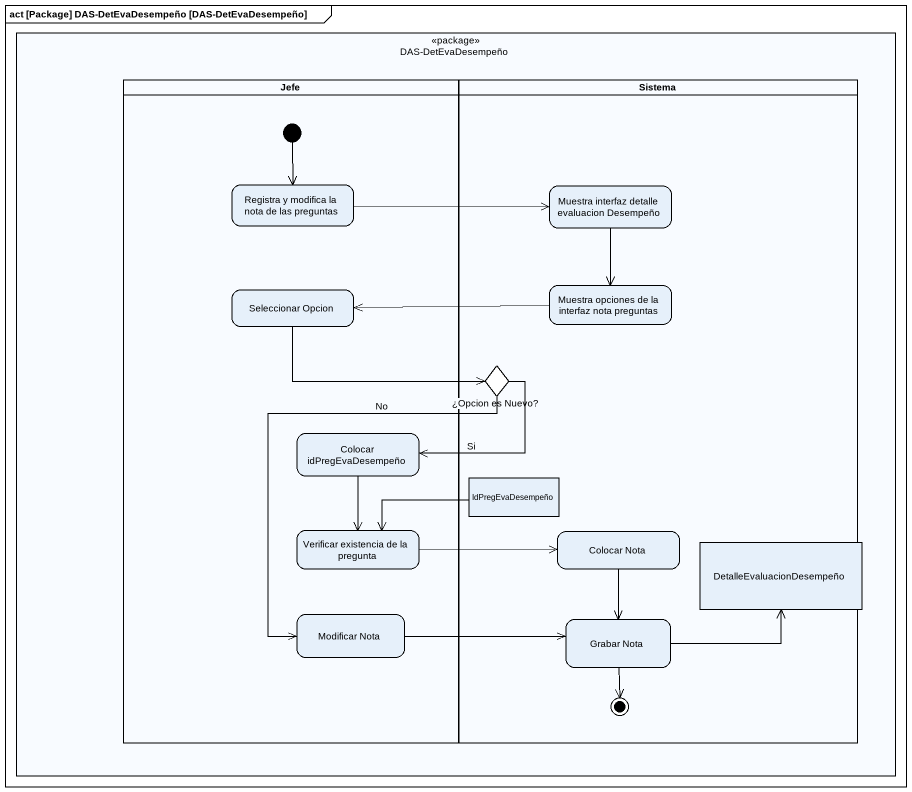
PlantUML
@startuml
mainframe act [Package] DAS-DetEvaDesempeño [DAS-DetEvaDesempeño]
hide empty description
state "DAS-DetEvaDesempeño" as DAS_DetEvaDesempeño <<package>> {
  state Jefe <<partition>> {
    state "Registra y modifica la nota de las preguntas" as Registra_y_modifica_la_nota
    state "Seleccionar Opcion" as Seleccionar_Opcion
    state "Colocar idPregEvaDesempeño" as Colocar_idPregEvaDesempeño
    state "Verificar existencia de la pregunta" as Verificar_existencia_de_la
    state "Modificar Nota" as Modificar_Nota
    [*] --> Registra_y_modifica_la_nota
  }
  state Sistema <<partition>> {
    state "Muestra interfaz detalle evaluacion Desempeño" as Muestra_interfaz_detalle
    state "Muestra opciones de la interfaz nota preguntas" as Muestra_opciones_de_la
    state "¿Opcion es Nuevo?" as Opcion_es_Nuevo <<choice>>
    state IdPregEvaDesempeño <<object>>
    state "Colocar Nota" as Colocar_Nota
    state "Grabar Nota" as Grabar_Nota
    Grabar_Nota --> [*]
  }
  state DetalleEvaluacionDesempeño <<object>>
}
Registra_y_modifica_la_nota -right-> Muestra_interfaz_detalle
Muestra_interfaz_detalle --> Muestra_opciones_de_la
Muestra_opciones_de_la -left-> Seleccionar_Opcion
Seleccionar_Opcion -right-> Opcion_es_Nuevo
Opcion_es_Nuevo -left-> Colocar_idPregEvaDesempeño : Si
Opcion_es_Nuevo --> Modificar_Nota : No
Colocar_idPregEvaDesempeño --> Verificar_existencia_de_la
IdPregEvaDesempeño -left-> Verificar_existencia_de_la
Verificar_existencia_de_la -right-> Colocar_Nota
Colocar_Nota --> Grabar_Nota
Modificar_Nota -right-> Grabar_Nota
Grabar_Nota -right-> DetalleEvaluacionDesempeño
@enduml
